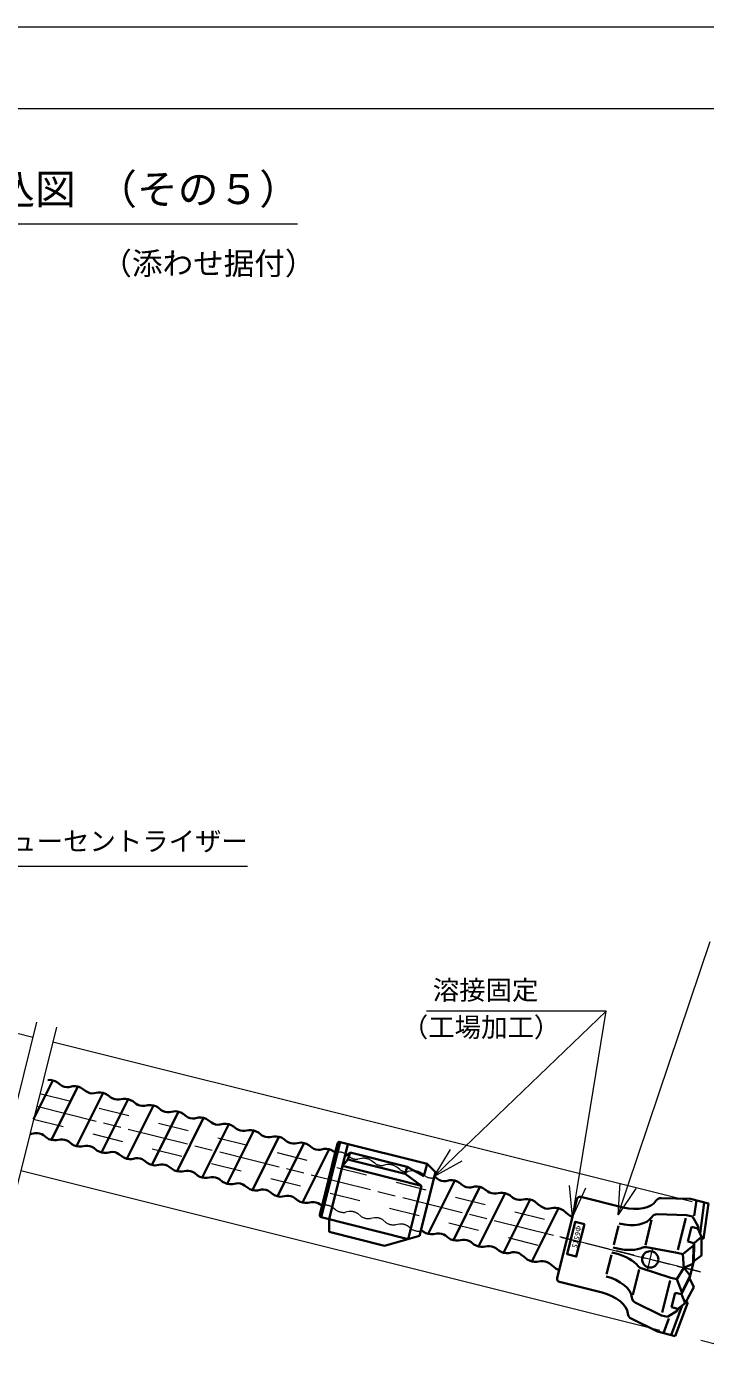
# Model space of a CAD drawing. Units: millimetres at full size, sheet at 1:2.5; details may follow other scales. Extents: x 2979 to 4659, y -1549 to -346.
# Drawn here: x 3974 to 4307, y -1006 to -346 of the extents above; entities that cross this region are included whole.
import ezdxf
from ezdxf.enums import TextEntityAlignment as Align

# ---------------------------------------------------------------- set-up
doc = ezdxf.new("R2010")
doc.units = ezdxf.units.MM
doc.header["$LTSCALE"] = 2.5
doc.linetypes.add('CHAIN', pattern=[18.5, 12, -1.5, 3.5, -1.5])
doc.linetypes.add('DASHED_SPACED', pattern=[12, 6, -6])
for name, color, linetype, lineweight in [('0_2', 7, 'Continuous', 13), ('1 外形線', 7, 'Continuous', 35), ('1外形線', 7, 'Continuous', 35), ('2 細い実線', 3, 'Continuous', 20), ('3 隠れ線', 2, 'DASHED_SPACED', 18), ('4 中心線', 1, 'CHAIN', 18), ('6 寸法線', 4, 'Continuous', 18), ('7 枠・タイトル', 7, 'Continuous', 13), ('DEFPOINTS_4', 7, 'Continuous', 13), ('外形線', 7, 'Continuous', 35)]:
    doc.layers.add(name, color=color, linetype=linetype, lineweight=lineweight)
doc.styles.add('ＭＳ ゴシック', font='')
doc.styles.get('ＭＳ ゴシック').set_extended_font_data('MS Gothic')

msp = doc.modelspace()

# ---------------------------------------------------------------- linework, layer by layer
at = {"layer": '0_2'}
for q in [(4167.813, -936.062), (4167.817, -936.046)]:
    msp.add_line((4167.816, -936.039), q, dxfattribs=at)
at = {"layer": '1 外形線'}
for p, q in [((3977.751, -881.68), (3987.23, -862.718)), ((3991.034, -864.97), (3989.515, -863.75)), ((3986.497, -891.907), (3999.553, -865.79)), ((3997.051, -865.629), (3995.137, -865.993)), ((3998.82, -894.98), (4011.876, -868.862)), ((4003.357, -868.042), (4001.838, -866.822)), ((4009.374, -868.701), (4007.46, -869.065)), ((4015.679, -871.115), (4014.161, -869.895)), ((4011.143, -898.052), (4024.199, -871.935)), ((4021.697, -871.774), (4019.783, -872.138)), ((4023.465, -901.124), (4036.521, -875.007)), ((4028.002, -874.187), (4026.484, -872.967)), ((4034.019, -874.846), (4032.106, -875.21)), ((4040.325, -877.259), (4038.806, -876.04)), ((4035.788, -904.197), (4048.844, -878.08)), ((4046.342, -877.919), (4044.428, -878.283)), ((4048.111, -907.269), (4061.167, -881.152)), ((4052.648, -880.332), (4051.129, -879.112)), ((4058.665, -880.991), (4056.751, -881.355)), ((4064.971, -883.404), (4063.452, -882.185)), ((3978.59, -888.632), (3976.676, -888.996)), ((3984.212, -890.875), (3982.693, -889.655)), ((4060.434, -910.342), (4073.49, -884.224)), ((4070.988, -884.063), (4069.074, -884.427)), ((4072.756, -913.414), (4085.813, -887.297)), ((4077.293, -886.477), (4075.775, -885.257)), ((4083.311, -887.136), (4081.397, -887.5)), ((4089.616, -889.549), (4088.097, -888.329)), ((3990.913, -891.704), (3988.999, -892.068)), ((3996.535, -893.947), (3995.016, -892.727)), ((4003.236, -894.777), (4001.322, -895.141)), ((4008.858, -897.02), (4007.339, -895.8)), ((4085.079, -916.487), (4098.135, -890.369)), ((4095.633, -890.208), (4093.72, -890.572)), ((4097.402, -919.559), (4110.458, -893.442)), ((4101.939, -892.621), (4100.42, -891.402)), ((4107.956, -893.281), (4106.042, -893.645)), ((4109.725, -922.631), (4122.781, -896.514)), ((4114.262, -895.694), (4112.743, -894.474)), ((4120.279, -896.353), (4118.365, -896.717)), ((4015.558, -897.849), (4013.645, -898.213)), ((4021.18, -900.092), (4019.662, -898.872)), ((4027.881, -900.922), (4025.967, -901.286)), ((4033.503, -903.164), (4031.984, -901.945)), ((4125.749, -898.095), (4125.066, -897.547)), ((4125.747, -898.121), (4125.743, -898.118)), ((4040.204, -903.994), (4038.29, -904.358)), ((4045.826, -906.237), (4044.307, -905.017)), ((4052.527, -907.067), (4050.613, -907.43)), ((4058.149, -909.309), (4056.63, -908.089)), ((4175.876, -911.056), (4174.357, -909.836)), ((4064.85, -910.139), (4062.936, -910.503)), ((4070.472, -912.382), (4068.953, -911.162)), ((4077.172, -913.211), (4075.259, -913.575)), ((4082.794, -915.454), (4081.275, -914.234)), ((4089.495, -916.284), (4087.581, -916.648)), ((4122.402, -911.516), (4122.402, -911.519)), ((4171.339, -937.993), (4184.395, -911.876)), ((4181.893, -911.715), (4179.979, -912.079)), ((4183.662, -941.066), (4196.718, -914.949)), ((4188.199, -914.128), (4186.68, -912.909)), ((4194.216, -914.788), (4192.302, -915.151)), ((4200.521, -917.201), (4199.003, -915.981)), ((4095.117, -918.526), (4093.598, -917.307)), ((4101.818, -919.356), (4099.904, -919.72)), ((4107.44, -921.599), (4105.921, -920.379)), ((4114.141, -922.429), (4112.227, -922.792)), ((4195.984, -944.138), (4209.04, -918.021)), ((4206.538, -917.86), (4204.625, -918.224)), ((4208.307, -947.211), (4221.363, -921.093)), ((4212.844, -920.273), (4211.325, -919.053)), ((4218.861, -920.932), (4216.947, -921.296)), ((4225.167, -923.346), (4223.648, -922.126)), ((4244.291, -920.882), (4234.614, -959.694)), ((4266.971, -924.991), (4246.109, -919.79)), ((4299.953, -920.847), (4285.579, -920.43)), ((4308.72, -923.033), (4299.953, -920.847)), ((4301.83, -929.092), (4302.864, -921.573)), ((4304.649, -937.785), (4306.745, -922.54)), ((4306.322, -940.471), (4308.72, -923.033)), ((4119.229, -924.243), (4118.244, -923.452)), ((4222.149, -951.503), (4235.205, -925.385)), ((4226.686, -924.565), (4225.167, -923.346)), ((4232.703, -925.224), (4230.789, -925.588)), ((4239.008, -927.638), (4237.49, -926.418)), ((4240.527, -928.857), (4239.008, -927.638)), ((4297.981, -928.757), (4283.606, -928.34)), ((4300.892, -929.483), (4297.981, -928.757)), ((4303.79, -934.392), (4300.892, -929.483)), ((4167.818, -936.04), (4167.816, -936.039)), ((4169.054, -936.961), (4167.833, -935.981)), ((4264.729, -933.982), (4262.379, -943.409)), ((4277.826, -943.458), (4280.9, -931.128)), ((4297.615, -930.225), (4293.73, -945.808)), ((4298.665, -941.721), (4300.446, -934.579)), ((4303.551, -935.353), (4300.446, -934.579)), ((4303.551, -935.353), (4303.79, -934.392)), ((4303.551, -935.353), (4305.41, -939.47)), ((4303.79, -934.392), (4303.759, -935.815)), ((4175.755, -937.791), (4173.841, -938.155)), ((4181.377, -940.033), (4179.858, -938.814)), ((4188.077, -940.863), (4186.164, -941.227)), ((4193.699, -943.106), (4192.181, -941.886)), ((4301.77, -942.495), (4298.665, -941.721)), ((4301.486, -943.635), (4301.77, -942.495)), ((4301.77, -942.495), (4301.626, -951.338)), ((4305.41, -939.47), (4301.77, -942.495)), ((4305.41, -939.47), (4305.42, -948.491)), ((4306.322, -940.471), (4305.411, -940.243)), ((4200.4, -943.935), (4198.487, -944.299)), ((4206.022, -946.178), (4204.503, -944.958)), ((4212.723, -947.008), (4210.809, -947.372)), ((4218.345, -949.251), (4216.826, -948.031)), ((4219.864, -950.47), (4218.345, -949.25)), ((4258.81, -957.722), (4261.16, -948.295)), ((4263.508, -947.641), (4261.451, -947.129)), ((4264.145, -945.089), (4262.088, -944.576)), ((4293.372, -947.244), (4278.348, -944.493)), ((4296.282, -947.97), (4293.372, -947.244)), ((4301.486, -943.635), (4296.282, -947.97)), ((4296.282, -947.97), (4296.7, -954.561)), ((4301.486, -943.635), (4301.342, -952.478)), ((4305.42, -948.491), (4301.626, -951.338)), ((4226.565, -951.3), (4224.651, -951.664)), ((4232.187, -953.543), (4230.668, -952.323)), ((4232.187, -953.543), (4230.668, -952.323)), ((4233.705, -954.762), (4232.186, -953.543)), ((4274.822, -955.504), (4271.748, -967.834)), ((4290.326, -959.46), (4275.769, -954.835)), ((4293.237, -960.186), (4296.7, -954.561)), ((4299.404, -958.044), (4297.157, -955.15)), ((4300.723, -952.756), (4297.379, -954.256)), ((4299.536, -959.72), (4301.626, -951.338)), ((4256.568, -966.714), (4235.707, -961.512)), ((4286.082, -976.479), (4289.968, -960.896)), ((4293.237, -960.186), (4290.326, -959.46)), ((4295.796, -966.456), (4293.237, -960.186)), ((4295.512, -967.595), (4299.536, -959.72)), ((4295.796, -966.456), (4299.82, -958.581)), ((4301.549, -964.015), (4299.536, -959.72)), ((4292.407, -966.821), (4290.626, -973.964)), ((4295.512, -967.595), (4292.407, -966.821)), ((4295.796, -966.456), (4295.512, -967.595)), ((4297.305, -971.975), (4295.512, -967.595)), ((4297.305, -971.975), (4301.549, -964.015)), ((4285.717, -977.946), (4272.829, -971.566)), ((4293.491, -975.699), (4288.627, -978.672)), ((4295.842, -973.106), (4290.536, -987.55)), ((4293.731, -974.738), (4290.626, -973.964)), ((4298.58, -971.52), (4292.511, -988.042)), ((4293.491, -975.699), (4294.132, -974.427)), ((4293.731, -974.738), (4293.491, -975.699)), ((4293.731, -974.738), (4297.305, -971.975)), ((4298.58, -971.52), (4297.669, -971.293)), ((4283.744, -985.857), (4270.857, -979.476)), ((4288.627, -978.672), (4285.717, -977.946)), ((4289.272, -979.458), (4286.655, -986.582)), ((4292.511, -988.042), (4283.744, -985.857))]:
    msp.add_line(p, q, dxfattribs=at)
msp.add_lwpolyline([(4247.927, -933.138), (4243.956, -949.066), (4239.474, -947.949), (4243.445, -932.021)], close=True, dxfattribs=at)
msp.add_circle((4280.205, -950.449), 4, dxfattribs=at)
for centre, radius, start, end in [((3985.537, -869.51), 7, 55.36613, 96.63387), ((3994.444, -860.033), 6, 235.36383, 276.63395), ((3997.86, -872.582), 7, 55.36613, 96.63387), ((4006.767, -863.105), 6, 235.36383, 276.63395), ((4010.182, -875.655), 7, 55.36613, 96.63387), ((4019.09, -866.178), 6, 235.36383, 276.63395), ((4022.505, -878.727), 7, 55.36613, 96.63387), ((4031.412, -869.25), 6, 235.36383, 276.63395), ((4034.828, -881.799), 7, 55.36613, 96.63387), ((4043.735, -872.323), 6, 235.36383, 276.63395), ((4047.151, -884.872), 7, 55.36613, 96.63387), ((4056.058, -875.395), 6, 235.36383, 276.63395), ((4059.474, -887.944), 7, 55.36613, 96.63387), ((4068.381, -878.467), 6, 235.36383, 276.63395), ((3975.868, -882.043), 7, 270.38972, 276.63387), ((3979.283, -894.592), 6, 55.36605, 96.63008), ((4071.796, -891.017), 7, 55.36613, 96.63387), ((4080.704, -881.54), 6, 235.36383, 276.63395), ((4084.119, -894.089), 7, 55.36613, 96.63387), ((4093.026, -884.612), 6, 235.36383, 276.63395), ((4096.442, -897.161), 7, 55.36613, 96.63387), ((3988.19, -885.115), 7, 235.36613, 276.63387), ((3991.606, -897.664), 6, 55.36605, 96.63008), ((4000.513, -888.188), 7, 235.36613, 276.63387), ((4003.929, -900.737), 6, 55.36605, 96.63008), ((4105.349, -887.685), 6, 235.36383, 276.63395), ((4108.765, -900.234), 7, 55.36613, 96.63387), ((4117.672, -890.757), 6, 235.36383, 276.63395), ((4121.088, -903.306), 7, 55.36613, 96.63387), ((4012.836, -891.26), 7, 235.36613, 276.63387), ((4016.252, -903.809), 6, 55.36605, 96.63008), ((4025.159, -894.332), 7, 235.36613, 276.63387), ((4028.574, -906.881), 6, 55.36605, 96.63008), ((4037.482, -897.405), 7, 235.36613, 276.63387), ((4040.897, -909.954), 6, 55.36605, 96.63008), ((4049.804, -900.477), 7, 235.36613, 276.63387), ((4053.22, -913.026), 6, 55.36605, 96.63008), ((4062.127, -903.55), 7, 235.36613, 276.63387), ((4065.543, -916.099), 6, 55.36605, 96.63008), ((4074.45, -906.622), 7, 235.36613, 276.63387), ((4077.866, -919.171), 6, 55.36605, 96.63008), ((4086.773, -909.694), 7, 235.36613, 276.63387), ((4090.188, -922.244), 6, 55.36605, 96.63008), ((4179.286, -906.119), 6, 235.36383, 276.63395), ((4182.701, -918.668), 7, 55.36613, 96.63387), ((4191.609, -909.192), 6, 235.36383, 276.63395), ((4195.024, -921.741), 7, 55.36613, 96.63387), ((4099.096, -912.767), 7, 235.36613, 276.63387), ((4102.511, -925.316), 6, 55.36605, 96.63008), ((4111.418, -915.839), 7, 235.36613, 276.63387), ((4114.834, -928.388), 6, 55.36605, 96.63008), ((4203.931, -912.264), 6, 235.36383, 276.63395), ((4207.347, -924.813), 7, 55.36613, 96.63387), ((4216.254, -915.336), 6, 235.36383, 276.63395), ((4219.67, -927.885), 7, 55.36613, 96.63387), ((4245.747, -921.245), 1.5, 76, 166), ((4285.492, -923.429), 3, 88.33909, 147.7285), ((4230.096, -919.628), 6, 235.36383, 276.63395), ((4233.511, -932.178), 7, 55.36613, 96.63387), ((4243.937, -923.921), 6, 235.36383, 252.53805), ((4283.519, -931.339), 3, 88.33909, 147.7285), ((4173.032, -931.201), 7, 235.36613, 276.63387), ((4176.448, -943.75), 6, 55.36605, 96.63008), ((4185.355, -934.274), 7, 235.36613, 276.63387), ((4188.771, -946.823), 6, 55.36605, 96.63008), ((4197.678, -937.346), 7, 235.36613, 276.63387), ((4201.093, -949.895), 6, 55.36605, 96.63008), ((4210.001, -940.419), 7, 235.36613, 276.63387), ((4213.416, -952.968), 6, 55.36605, 96.63008), ((4277.807, -947.444), 3, 79.62463, 113.16401), ((4223.842, -944.711), 7, 235.36613, 276.63387), ((4227.258, -957.26), 6, 55.36605, 96.63008), ((4237.684, -949.003), 7, 235.36613, 253.0331), ((4276.678, -951.976), 3, 218.83599, 252.37537), ((4236.07, -960.057), 1.5, 166, 256), ((4274.16, -968.878), 3, 184.2715, 243.66091), ((4272.188, -976.788), 3, 184.2715, 243.66091)]:
    msp.add_arc(centre, radius, start, end, dxfattribs=at)
for centre, start_param, end_param in [((4269.027, -916.743), 4.712389, 6.0982292), ((4267.055, -924.654), 4.712389, 6.0982292), ((4261.452, -955.889), 0.6419187, 1.5707963), ((4266.201, -936.841), 4.712389, 5.6412666), ((4256.484, -967.051), 0.1849561, 1.5707963), ((4254.512, -974.961), 0.1849561, 1.5707963)]:
    msp.add_ellipse(centre, major_axis=(14.554, -3.629), ratio=0.566667, start_param=start_param, end_param=end_param, dxfattribs=at)
at = {"layer": '1外形線'}
msp.add_line((4125.747, -898.121), (4125.743, -898.118), dxfattribs=at)
at = {"layer": '2 細い実線'}
for p, q in [((3623.829, -753.299), (3977.47, -841.471)), ((3979.275, -834.232), (3959.939, -911.785)), ((3988.978, -836.649), (3969.642, -914.202)), ((3987.172, -843.893), (4300.71, -922.066)), ((3971.447, -906.962), (4284.985, -985.135))]:
    msp.add_line(p, q, dxfattribs=at)
at = {"layer": '3 隠れ線'}
for p, q in [((3980.882, -869.12), (4241.054, -933.988)), ((3977.737, -881.734), (4237.909, -946.602)), ((4126.45, -897.872), (4125.778, -897.978)), ((4132.755, -900.287), (4131.237, -899.067)), ((4138.772, -900.948), (4136.858, -901.311)), ((4145.077, -903.363), (4143.559, -902.143)), ((4151.094, -904.024), (4149.18, -904.387)), ((4157.399, -906.439), (4155.881, -905.219)), ((4163.416, -907.099), (4161.502, -907.463)), ((4169.721, -909.514), (4168.203, -908.294)), ((4174.194, -910.468), (4173.824, -910.539)), ((4120.305, -923.946), (4119.271, -924.077)), ((4125.926, -926.19), (4124.408, -924.97)), ((4132.627, -927.022), (4130.713, -927.385)), ((4138.248, -929.266), (4136.73, -928.046)), ((4144.949, -930.098), (4143.035, -930.461)), ((4150.57, -932.342), (4149.052, -931.122)), ((4157.271, -933.173), (4155.357, -933.537)), ((4162.892, -935.418), (4161.374, -934.197))]:
    msp.add_line(p, q, dxfattribs=at)
for centre, radius, start, end in [((4127.257, -904.826), 7, 55.35075, 96.61849), ((4136.167, -895.351), 6, 235.34832, 276.61857), ((4139.579, -907.901), 7, 55.35075, 96.61849), ((4148.489, -898.427), 6, 235.34832, 276.61857), ((4148.489, -898.427), 6, 235.34721, 276.62033), ((4151.901, -910.977), 7, 55.35075, 96.61849), ((4160.811, -901.503), 6, 235.34832, 276.61857), ((4164.223, -914.053), 7, 55.35075, 96.61849), ((4173.133, -904.579), 6, 235.34721, 276.62033), ((4170.366, -915.657), 7, 55.36613, 55.43263), ((4120.997, -929.906), 6, 55.35067, 96.61673), ((4129.906, -920.432), 7, 235.35075, 276.61849), ((4133.319, -932.982), 6, 55.35067, 96.61673), ((4142.228, -923.508), 7, 235.35075, 276.61849), ((4145.641, -936.058), 6, 55.35067, 96.61673), ((4154.55, -926.583), 7, 235.35075, 276.61849), ((4157.963, -939.133), 6, 55.35067, 96.61673), ((4166.872, -929.659), 7, 235.35075, 276.61849)]:
    msp.add_arc(centre, radius, start, end, dxfattribs=at)
at = {"layer": '4 中心線'}
for p, q in [((3979.31, -875.427), (4304.884, -956.602)), ((4304.884, -956.602), (4235.816, -939.381)), ((4279.012, -955.234), (4281.398, -945.664))]:
    msp.add_line(p, q, dxfattribs=at)
at = {"layer": '6 寸法線'}
for p, q in [((3920.33, -757.759), (4082.759, -757.759)), ((4269.293, -914.385), (4309.656, -794.714)), ((4258.673, -828.845), (4170.536, -828.845)), ((4185.01, -899.428), (4258.673, -828.845)), ((4244.552, -914.84), (4258.673, -828.845)), ((4174.179, -909.806), (4182.229, -896.526)), ((4174.179, -909.806), (4185.01, -899.428)), ((4187.791, -902.33), (4174.179, -909.806)), ((4242.121, -929.642), (4240.586, -914.189)), ((4242.121, -929.642), (4244.552, -914.84)), ((4248.518, -915.492), (4242.121, -929.642)), ((4264.499, -928.598), (4265.484, -913.1)), ((4264.499, -928.598), (4269.293, -914.385)), ((4273.101, -915.669), (4264.499, -928.598)), ((4305.07, -990.143), (4367.533, -1005.717))]:
    msp.add_line(p, q, dxfattribs=at)
at = {"layer": '7 枠・タイトル'}
for p, q in [((3018.596, -386.312), (4618.596, -386.312)), ((3680.346, -442.889), (4107.263, -442.889))]:
    msp.add_line(p, q, dxfattribs=at)
at = {"layer": 'DEFPOINTS_4'}
msp.add_line((2978.596, -346.312), (4658.596, -346.312), dxfattribs=at)
at = {"layer": '外形線'}
for p, q in [((4126.87, -893.667), (4118.129, -928.589)), ((4126.397, -895.493), (4118.601, -926.763)), ((4128.083, -892.939), (4118.856, -929.802)), ((4131.963, -893.91), (4122.736, -930.773)), ((4170.766, -903.623), (4128.083, -892.939)), ((4131.897, -901.452), (4129.271, -904.666)), ((4132.981, -898.082), (4130.433, -900.024)), ((4131.897, -901.452), (4132.981, -898.082)), ((4160.072, -908.504), (4131.897, -901.452)), ((4132.981, -898.082), (4160.93, -905.077)), ((4168.074, -914.378), (4129.271, -904.666)), ((4160.072, -908.504), (4160.93, -905.077)), ((4168.074, -914.378), (4160.072, -908.504)), ((4160.93, -905.077), (4169.241, -909.717)), ((4174.915, -907.637), (4167.091, -938.899)), ((4170.766, -903.623), (4169.241, -909.717)), ((4170.766, -903.623), (4174.915, -907.637)), ((4168.074, -914.378), (4161.539, -940.486)), ((4161.539, -940.486), (4118.856, -929.802)), ((4122.736, -930.773), (4122.722, -937.008)), ((4122.722, -937.008), (4149.903, -943.811)), ((4149.903, -943.811), (4167.091, -938.899))]:
    msp.add_line(p, q, dxfattribs=at)
for centre, start, end in [((4127.84, -893.909), 75.94789, 165.94789), ((4119.099, -928.832), 165.94789, 255.94789)]:
    msp.add_arc(centre, 1, start, end, dxfattribs=at)

# ---------------------------------------------------------------- texts
at = {"layer": '1 外形線', "style": 'ＭＳ ゴシック'}
msp.add_text('φ65IS', height=2.566, rotation=256, dxfattribs=at).set_placement((4243.629, -933.547), align=Align.BOTTOM_LEFT)
at = {"layer": '6 寸法線', "style": 'ＭＳ ゴシック'}
msp.add_text('スクリューセントライザー', height=9.494, dxfattribs=at).set_placement((3927.464, -745.472), align=Align.MIDDLE_LEFT)
for s, p in [('溶接固定', (4225.37, -818.435)), ('（工場加工）', (4236.11, -836.667))]:
    msp.add_text(s, height=9.494, dxfattribs=at).set_placement(p, align=Align.MIDDLE_RIGHT)
at = {"layer": '7 枠・タイトル', "style": 'ＭＳ ゴシック'}
for s, height, p in [('ＳＰ ＳＯＩＬ ＮＡＩＬＳ 組込図 （その５）', 14.66, (3688.622, -437.564)), ('（添わせ据付）', 11, (4010.995, -471.044))]:
    msp.add_text(s, height=height, dxfattribs=at).set_placement(p, align=Align.BOTTOM_LEFT)

doc.saveas('drawing.dxf')
